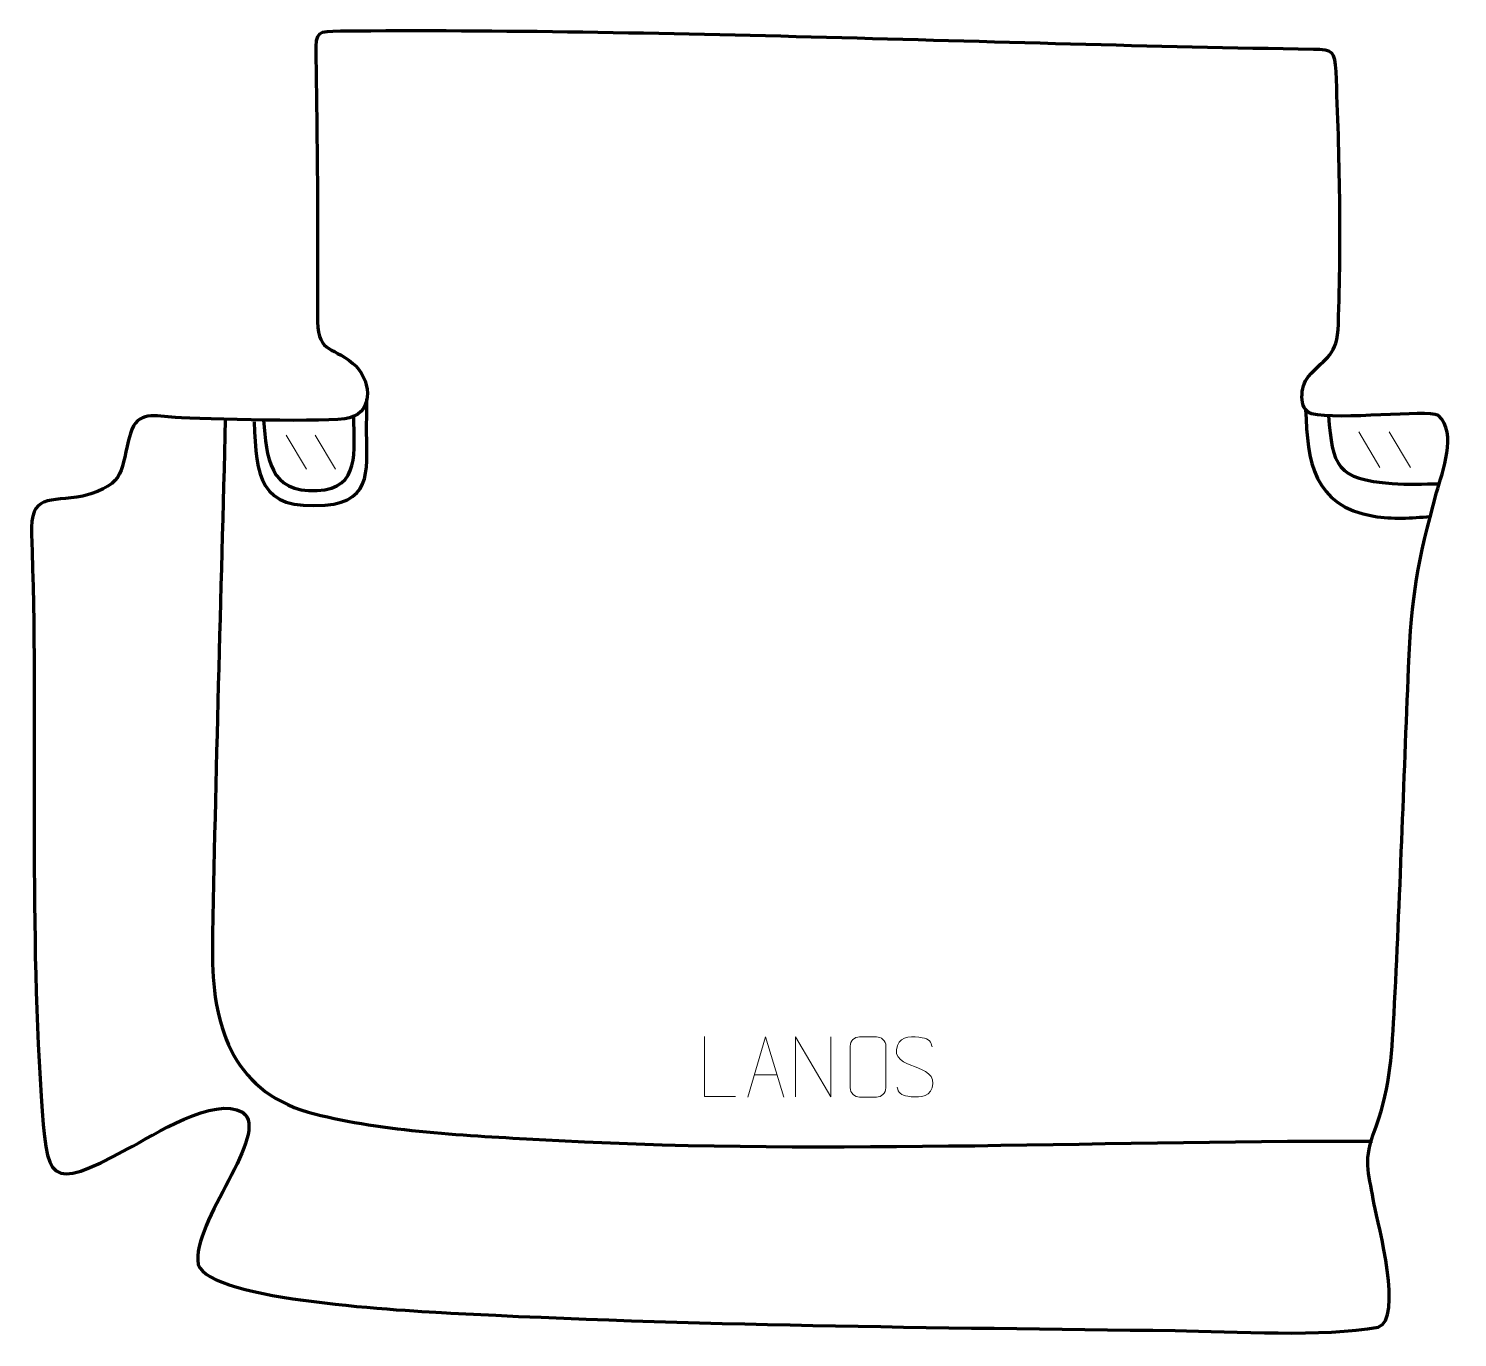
# Model space of a CAD drawing. Header units: millimetres. Extents: x -610 to -17, y 185 to 728.
import ezdxf

# ---------------------------------------------------------------- set-up
doc = ezdxf.new("R2010")
doc.units = ezdxf.units.MM
doc.header["$MEASUREMENT"] = 0
doc.layers.add('layer 2', color=7, linetype='Continuous')
doc.layers.add('layer 3', color=7, linetype='Continuous')

msp = doc.modelspace()

# ---------------------------------------------------------------- linework, layer by layer
at = {"layer": 'layer 2', "color": 142, "lineweight": 158}
for points, knots in [([(-516.4064, 565.1416), (-515.5476, 542.3574), (-514.5562, 528.4276), (-486.9941, 530.5575), (-486.9941, 530.5575), (-466.2083, 532.1638), (-469.9703, 547.1489), (-469.741, 563.5309), (-469.741, 563.5309), (-469.6894, 567.2147), (-469.6373, 570.8985), (-469.5873, 574.5824)], [0, 0, 0, 0, 0.25, 0.25, 0.25, 0.25, 0.5, 0.5, 0.5, 0.5, 1, 1, 1, 1]), ([(-79.7717, 570.2228), (-79.1088, 548.655), (-76.6447, 530.2731), (-51.5005, 525.936), (-51.5005, 525.936), (-43.8828, 524.622), (-35.748, 525.2875), (-28.0667, 525.7746)], [0, 0, 0, 0, 0.33333333, 0.33333333, 0.33333333, 0.33333333, 1, 1, 1, 1]), ([(-528.423, 566.1806), (-530.2139, 492.758), (-532.5912, 419.1332), (-533.7904, 345.7241), (-533.7904, 345.7241), (-533.9037, 315.3464), (-526.2121, 287.936), (-494.0537, 278.5257), (-494.0537, 278.5257), (-466.3428, 270.7827), (-429.6916, 268.9572), (-400.6602, 267.2576), (-400.6602, 267.2576), (-286.5552, 260.5773), (-169.6541, 266.7161), (-55.0347, 266.4986), (-55.0347, 266.4986), (-55.0347, 266.4986), (-52.0308, 266.4929), (-52.0308, 266.4929)], [0, 0, 0, 0, 0.16666667, 0.16666667, 0.16666667, 0.16666667, 0.33333333, 0.33333333, 0.33333333, 0.33333333, 0.5, 0.5, 0.5, 0.5, 0.66666667, 0.66666667, 0.66666667, 0.66666667, 1, 1, 1, 1]), ([(-512.5706, 565.8637), (-511.2313, 550.1341), (-510.3424, 535.751), (-490.2943, 536.6051), (-490.2943, 536.6051), (-471.9206, 537.3879), (-475.183, 553.3157), (-475.0178, 567.0829), (-475.0178, 567.0829), (-475.0178, 567.0829), (-474.9995, 567.8537), (-474.9995, 567.8537)], [0, 0, 0, 0, 0.25, 0.25, 0.25, 0.25, 0.5, 0.5, 0.5, 0.5, 1, 1, 1, 1]), ([(-70.2958, 567.6512), (-68.6365, 546.845), (-67.0269, 541.271), (-43.8759, 539.5588), (-43.8759, 539.5588), (-37.4061, 539.0803), (-30.7851, 539.3512), (-24.2976, 539.4685)], [0, 0, 0, 0, 0.33333333, 0.33333333, 0.33333333, 0.33333333, 1, 1, 1, 1])]:
    msp.add_open_spline(points, degree=3, knots=knots, dxfattribs=at)
at = {"layer": 'layer 2', "color": 250, "lineweight": 9}
for points in [[(-503.1771, 559.5658), (-503.1771, 559.5658), (-494.7187, 545.5115), (-494.7187, 545.5115)], [(-491.0481, 559.5658), (-491.0481, 559.5658), (-482.5898, 545.5116), (-482.5898, 545.5116)], [(-57.7508, 560.946), (-57.7508, 560.946), (-48.9034, 546.2453), (-48.9034, 546.2453)], [(-45.064, 560.946), (-45.064, 560.946), (-36.2166, 546.2453), (-36.2166, 546.2453)], [(-308.7363, 294.043), (-308.7363, 294.043), (-299.2406, 294.043), (-299.2406, 294.043)]]:
    msp.add_open_spline(points, degree=3, dxfattribs=at)
for points, knots in [([(-316.5391, 284.9468), (-316.5391, 284.9468), (-329.4882, 284.9468), (-329.4882, 284.9468), (-329.4882, 284.9468), (-329.4882, 284.9468), (-329.4882, 309.9004), (-329.4882, 309.9004)], [0, 0, 0, 0, 0.33333333, 0.33333333, 0.33333333, 0.33333333, 1, 1, 1, 1]), ([(-311.4589, 284.7936), (-311.4589, 284.7936), (-304.0879, 309.7471), (-304.0879, 309.7471), (-304.0879, 309.7471), (-304.0879, 309.7471), (-296.518, 284.7936), (-296.518, 284.7936)], [0, 0, 0, 0, 0.33333333, 0.33333333, 0.33333333, 0.33333333, 1, 1, 1, 1]), ([(-291.662, 284.8463), (-291.662, 284.8463), (-291.662, 309.7998), (-291.662, 309.7998), (-291.662, 309.7998), (-291.662, 309.7998), (-277.0072, 284.8463), (-277.0072, 284.8463), (-277.0072, 284.8463), (-277.0072, 284.8463), (-277.0072, 309.7998), (-277.0072, 309.7998)], [0, 0, 0, 0, 0.25, 0.25, 0.25, 0.25, 0.5, 0.5, 0.5, 0.5, 1, 1, 1, 1]), ([(-265.0148, 309.7463), (-262.6891, 309.7463), (-260.363, 309.7463), (-258.0369, 309.7463), (-258.0369, 309.7463), (-256.0903, 309.7819), (-254.0989, 308.2903), (-254.0722, 305.8527), (-254.0722, 305.8527), (-254.0726, 300.1058), (-254.0726, 294.3585), (-254.0722, 288.6108), (-254.0722, 288.6108), (-254.212, 286.2874), (-255.8892, 284.8078), (-258.0369, 284.797), (-258.0369, 284.797), (-260.3688, 284.7974), (-262.7007, 284.7974), (-265.0322, 284.797), (-265.0322, 284.797), (-266.9572, 284.6916), (-268.9293, 286.5761), (-268.9181, 288.5934), (-268.9181, 288.5934), (-268.9178, 294.3635), (-268.9178, 300.1332), (-268.9181, 305.9025), (-268.9181, 305.9025), (-268.9139, 308.0406), (-267.1672, 309.7598), (-265.0148, 309.7463)], [0, 0, 0, 0, 0.11111111, 0.11111111, 0.11111111, 0.11111111, 0.22222222, 0.22222222, 0.22222222, 0.22222222, 0.33333333, 0.33333333, 0.33333333, 0.33333333, 0.44444444, 0.44444444, 0.44444444, 0.44444444, 0.55555556, 0.55555556, 0.55555556, 0.55555556, 0.66666667, 0.66666667, 0.66666667, 0.66666667, 0.77777778, 0.77777778, 0.77777778, 0.77777778, 1, 1, 1, 1]), ([(-242.148, 297.4433), (-246.3963, 298.9137), (-251.3044, 300.7095), (-249.2993, 306.2298), (-249.2993, 306.2298), (-247.7958, 310.3697), (-242.5822, 309.9812), (-238.9786, 309.3801), (-238.9786, 309.3801), (-236.118, 308.9029), (-235.2533, 307.6897), (-234.9427, 305.6056)], [0, 0, 0, 0, 0.25, 0.25, 0.25, 0.25, 0.5, 0.5, 0.5, 0.5, 1, 1, 1, 1]), ([(-242.148, 297.4432), (-238.1294, 295.7965), (-233.0999, 293.9082), (-234.9339, 288.5479), (-234.9339, 288.5479), (-236.3937, 284.2815), (-241.3045, 284.5382), (-245.0306, 285.0929), (-245.0306, 285.0929), (-247.7806, 285.5027), (-249.0015, 286.7162), (-249.3795, 288.8284)], [0, 0, 0, 0, 0.25, 0.25, 0.25, 0.25, 0.5, 0.5, 0.5, 0.5, 1, 1, 1, 1])]:
    msp.add_open_spline(points, degree=3, knots=knots, dxfattribs=at)
at = {"layer": 'layer 3', "color": 242, "lineweight": 158}
msp.add_open_spline([(-66.1784, 605.6907), (-66.6507, 592.1534), (-71.1139, 592.6022), (-78.6821, 583.8451), (-78.6821, 583.8451), (-82.0073, 579.9976), (-82.8076, 570.4311), (-77.3871, 568.4314), (-77.3871, 568.4314), (-65.5808, 565.771), (-30.0048, 570.226), (-24.57, 567.822), (-24.57, 567.822), (-16.7475, 560.2672), (-22.9272, 544.7273), (-25.3811, 535.7427), (-25.3811, 535.7427), (-33.4017, 506.7181), (-35.7631, 493.1943), (-37.0378, 462.9538), (-37.0378, 462.9538), (-39.0494, 415.1557), (-40.574, 367.0634), (-43.0598, 319.3218), (-43.0598, 319.3218), (-44.0782, 300.0427), (-44.844, 287.5763), (-51.7071, 269.1631), (-51.7071, 269.1631), (-56.0257, 257.5764), (-53.1664, 251.8715), (-51.3383, 240.2121), (-51.3383, 240.2121), (-49.589, 231.9927), (-39.1566, 192.4003), (-49.6113, 189.2886), (-49.6113, 189.2886), (-72.4508, 184.9672), (-109.5511, 187.4795), (-133.9105, 187.801), (-133.9105, 187.801), (-233.9186, 189.1064), (-334.9325, 189.7877), (-434.7783, 195.0961), (-434.7783, 195.0961), (-451.2112, 195.9898), (-534.9803, 200.0601), (-539.6933, 215.2823), (-539.6933, 215.2823), (-542.6926, 232.8625), (-509.0397, 269.7616), (-521.2834, 278.4742), (-521.2834, 278.4742), (-532.8835, 285.3462), (-558.2519, 269.0325), (-569.0346, 263.21), (-569.0346, 263.21), (-602.6389, 245.0644), (-602.4407, 249.7094), (-604.8754, 285.1854), (-604.8754, 285.1854), (-610.1157, 361.5396), (-606.0201, 441.0889), (-608.9036, 518.5577), (-608.9036, 518.5577), (-609.5289, 535.3544), (-601.5618, 531.8897), (-587.5953, 534.2738), (-587.5953, 534.2738), (-568.7828, 539.4607), (-572.4113, 544.9915), (-567.7797, 560.3617), (-567.7797, 560.3617), (-564.8913, 569.947), (-557.6407, 567.6085), (-549.0584, 566.9367), (-549.0584, 566.9367), (-538.2663, 566.2602), (-484.3004, 564.7737), (-476.8683, 566.778), (-476.8683, 566.778), (-466.0747, 569.6889), (-468.2538, 583.6498), (-475.4092, 589.4372), (-475.4092, 589.4372), (-484.9895, 597.186), (-490.3381, 593.4456), (-490.187, 609.4403), (-490.187, 609.4403), (-489.857, 644.3828), (-490.2392, 680.2015), (-490.8014, 715.1666), (-490.8014, 715.1666), (-490.8014, 715.1666), (-490.8499, 718.1857), (-490.8499, 718.1857), (-490.8499, 718.1857), (-491.002, 727.0971), (-490.0563, 727.2705), (-480.5202, 727.3486), (-480.5202, 727.3486), (-347.1791, 728.4416), (-210.4104, 721.8297), (-76.5475, 719.7966), (-76.5475, 719.7966), (-68.4252, 719.6732), (-67.5046, 718.791), (-67.1637, 710.6642), (-67.1637, 710.6642), (-65.6582, 674.781), (-64.9254, 641.6037), (-66.1784, 605.6907)], degree=3, knots=[0, 0, 0, 0, 0.03448276, 0.03448276, 0.03448276, 0.03448276, 0.06896552, 0.06896552, 0.06896552, 0.06896552, 0.10344828, 0.10344828, 0.10344828, 0.10344828, 0.13793103, 0.13793103, 0.13793103, 0.13793103, 0.17241379, 0.17241379, 0.17241379, 0.17241379, 0.20689655, 0.20689655, 0.20689655, 0.20689655, 0.24137931, 0.24137931, 0.24137931, 0.24137931, 0.27586207, 0.27586207, 0.27586207, 0.27586207, 0.31034483, 0.31034483, 0.31034483, 0.31034483, 0.34482759, 0.34482759, 0.34482759, 0.34482759, 0.37931034, 0.37931034, 0.37931034, 0.37931034, 0.4137931, 0.4137931, 0.4137931, 0.4137931, 0.44827586, 0.44827586, 0.44827586, 0.44827586, 0.48275862, 0.48275862, 0.48275862, 0.48275862, 0.51724138, 0.51724138, 0.51724138, 0.51724138, 0.55172414, 0.55172414, 0.55172414, 0.55172414, 0.5862069, 0.5862069, 0.5862069, 0.5862069, 0.62068966, 0.62068966, 0.62068966, 0.62068966, 0.65517241, 0.65517241, 0.65517241, 0.65517241, 0.68965517, 0.68965517, 0.68965517, 0.68965517, 0.72413793, 0.72413793, 0.72413793, 0.72413793, 0.75862069, 0.75862069, 0.75862069, 0.75862069, 0.79310345, 0.79310345, 0.79310345, 0.79310345, 0.82758621, 0.82758621, 0.82758621, 0.82758621, 0.86206897, 0.86206897, 0.86206897, 0.86206897, 0.89655172, 0.89655172, 0.89655172, 0.89655172, 0.93103448, 0.93103448, 0.93103448, 0.93103448, 1, 1, 1, 1], dxfattribs=at)

doc.saveas('drawing.dxf')
